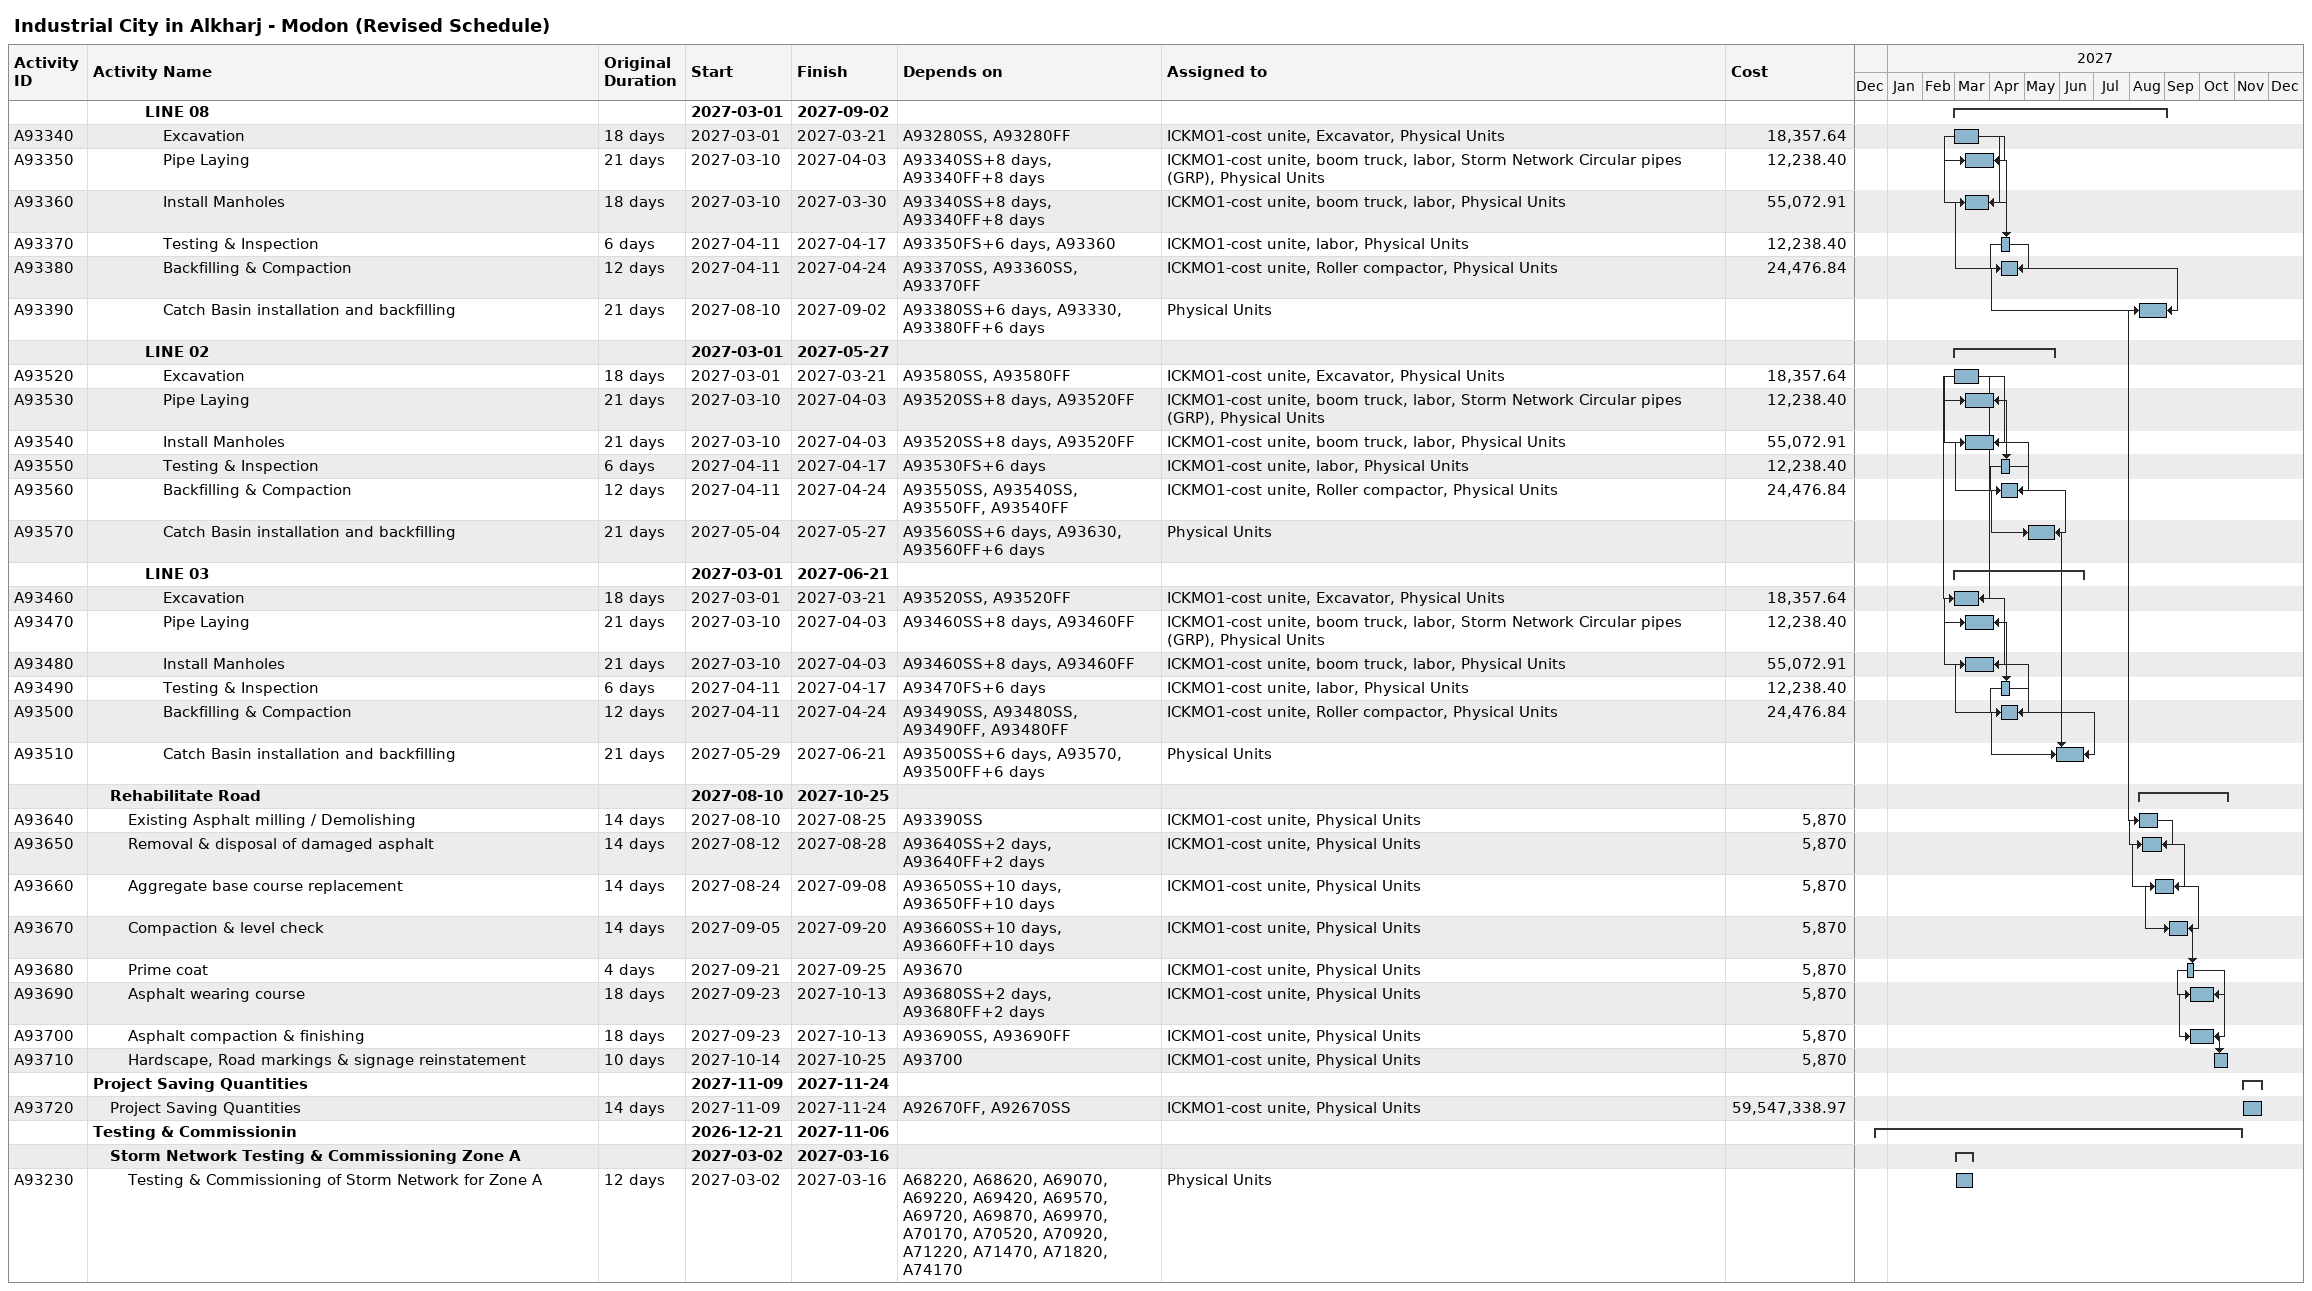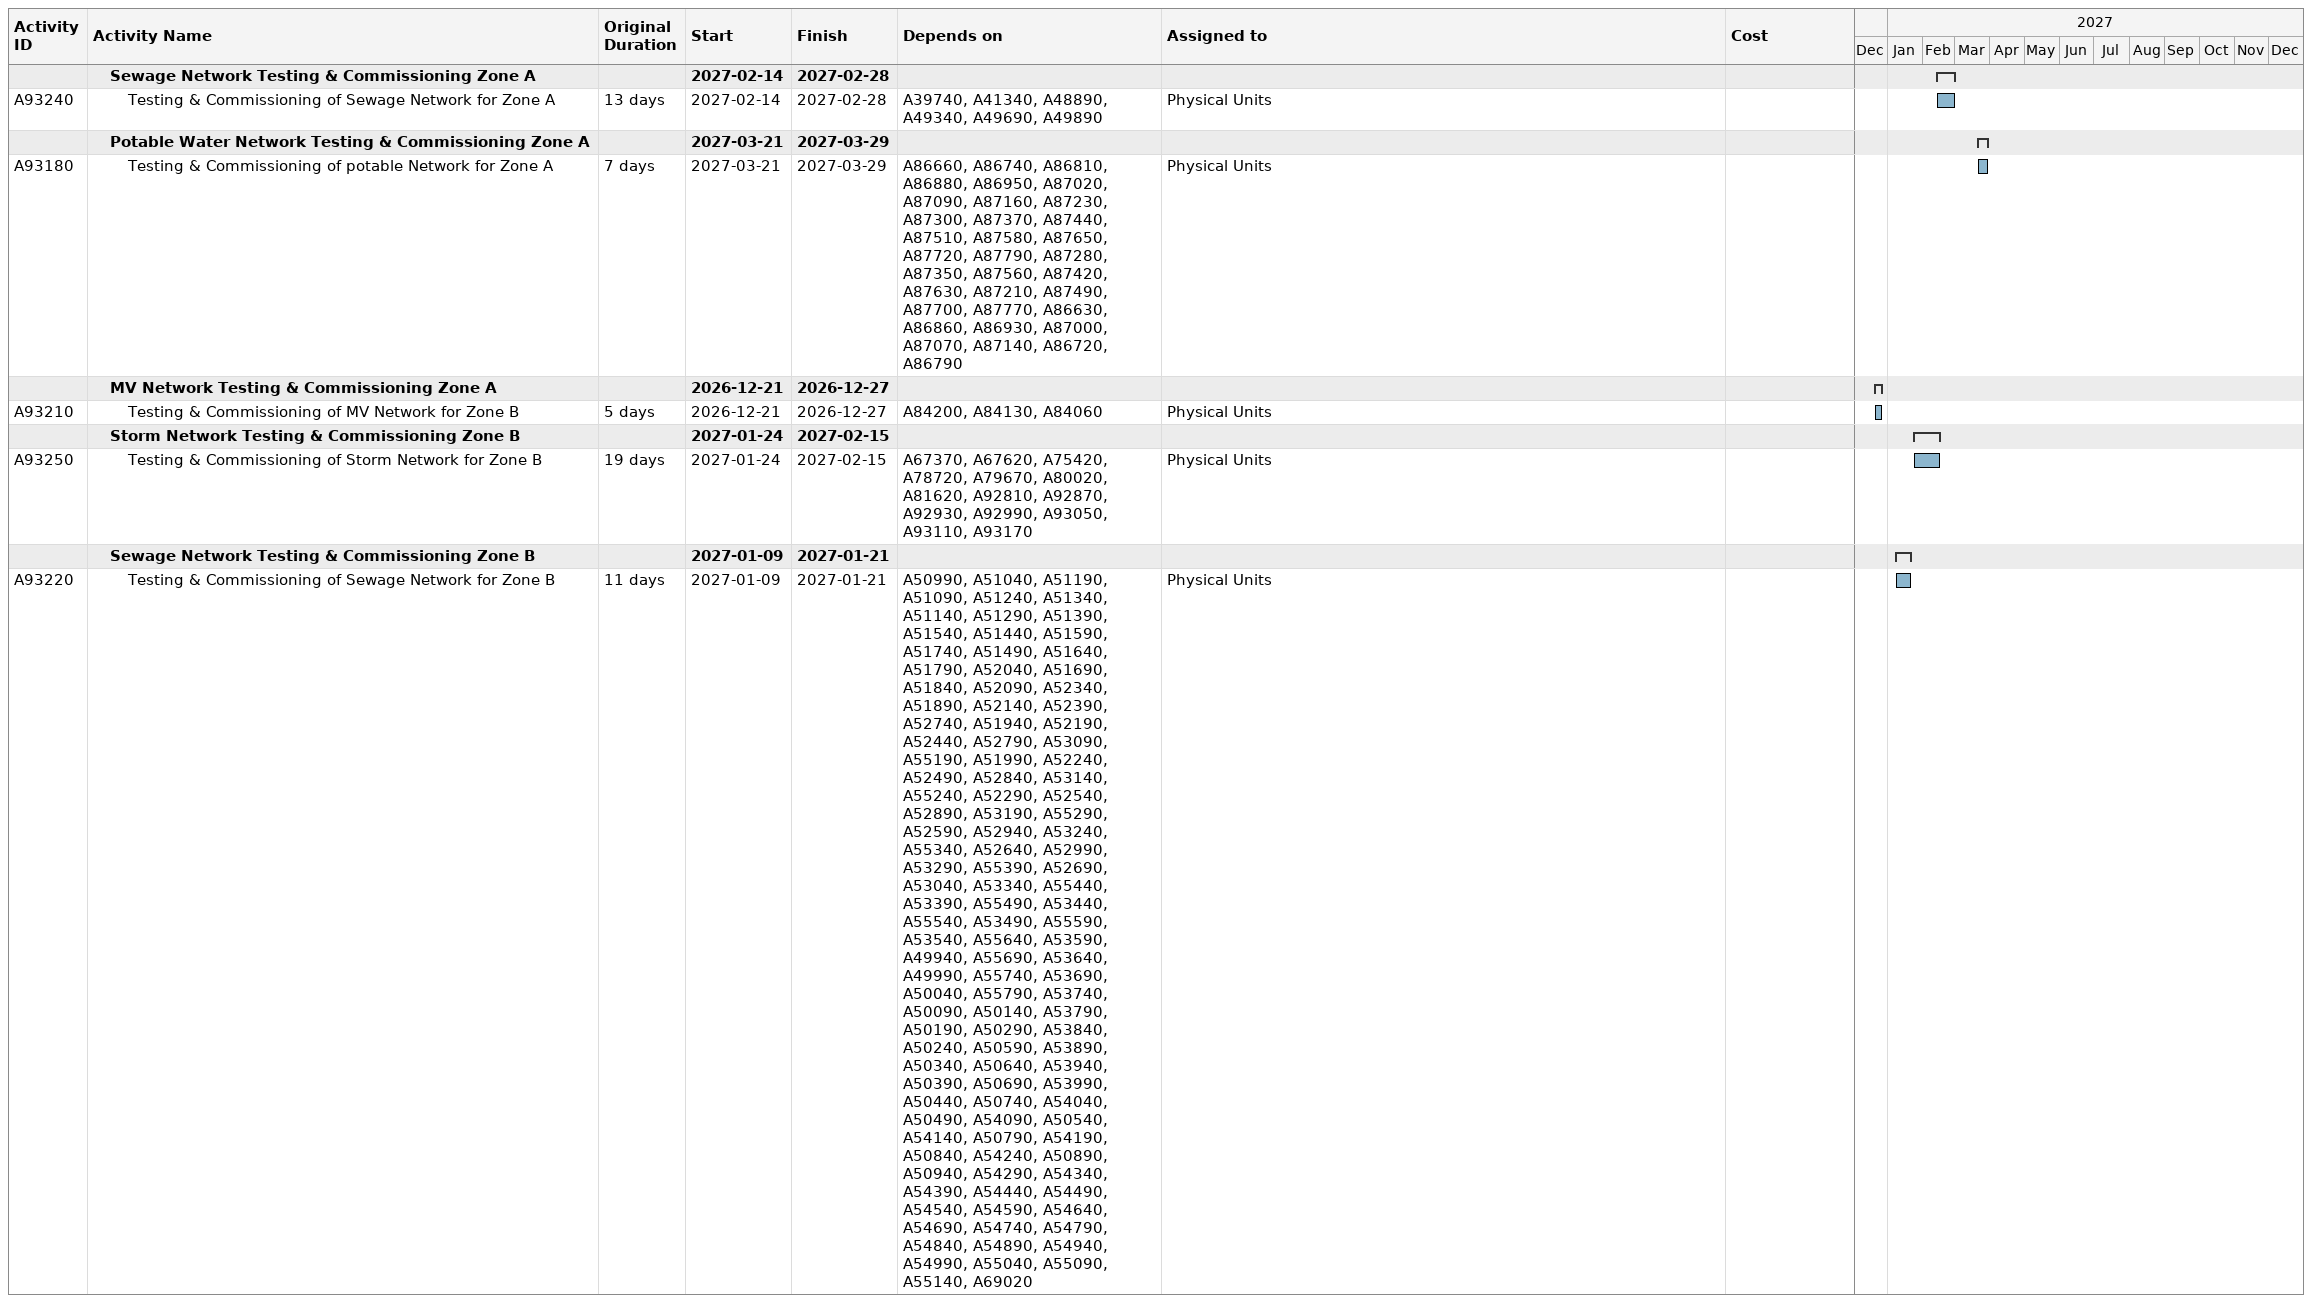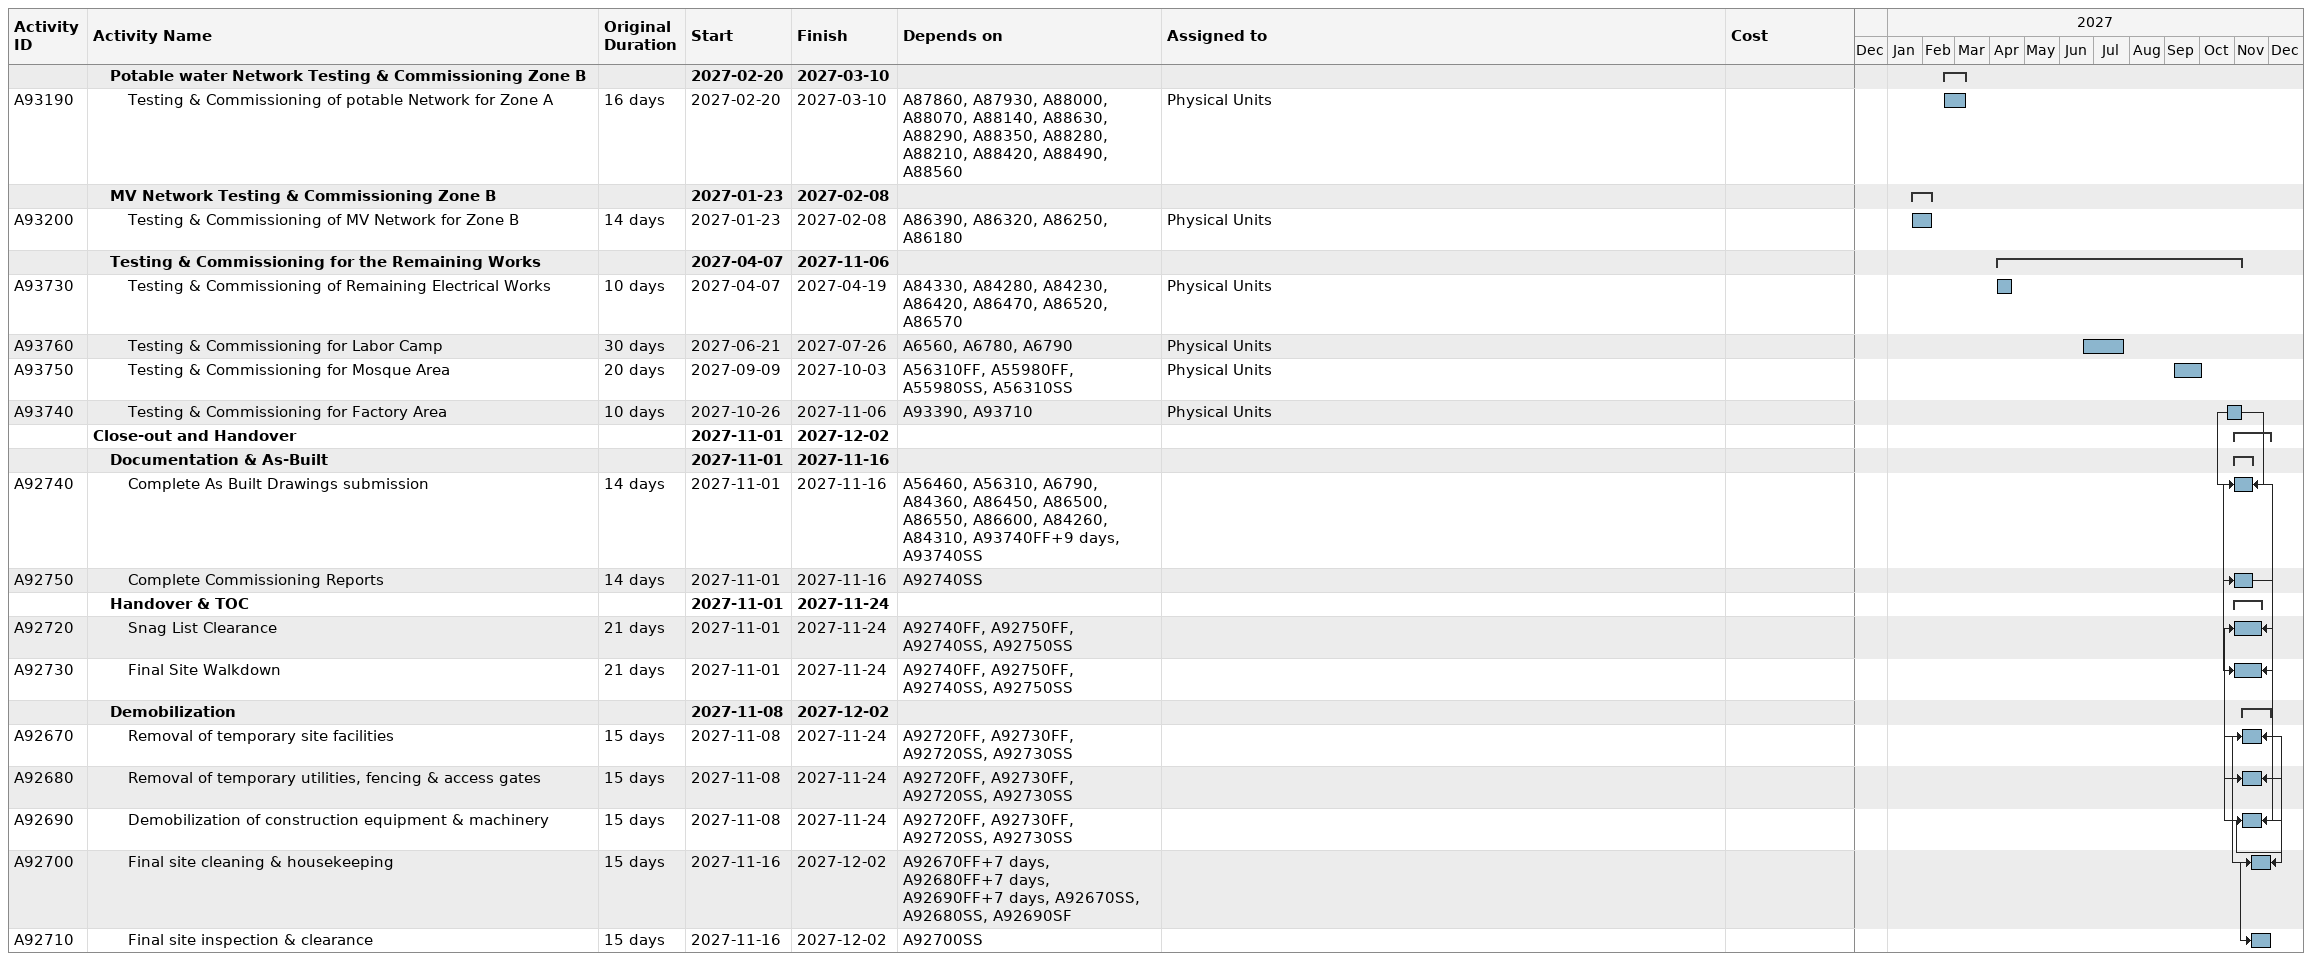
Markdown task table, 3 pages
Industrial City in Alkharj - Modon (Revised Schedule)

| ID | Level | Task | Original duration | Start | Finish | Predecessors | Resources | Cost |
|---|---|---|---|---|---|---|---|---|
|  | 4 | **LINE 08** |  | 2027-03-01 | 2027-09-02 |  |  |  |
| A93340 | 5 | Excavation | 18d | 2027-03-01 | 2027-03-21 | A93280SS, A93280FF | ICKMO1-cost unite, Excavator, Physical Units | 18357.64 |
| A93350 | 5 | Pipe Laying | 21d | 2027-03-10 | 2027-04-03 | A93340SS+8d, A93340FF+8d | ICKMO1-cost unite, boom truck, labor, Storm Network Circular pipes (GRP), Physical Units | 12238.40 |
| A93360 | 5 | Install Manholes | 18d | 2027-03-10 | 2027-03-30 | A93340SS+8d, A93340FF+8d | ICKMO1-cost unite, boom truck, labor, Physical Units | 55072.91 |
| A93370 | 5 | Testing & Inspection | 6d | 2027-04-11 | 2027-04-17 | A93350FS+6d, A93360 | ICKMO1-cost unite, labor, Physical Units | 12238.40 |
| A93380 | 5 | Backfilling & Compaction | 12d | 2027-04-11 | 2027-04-24 | A93370SS, A93360SS, A93370FF | ICKMO1-cost unite, Roller compactor, Physical Units | 24476.84 |
| A93390 | 5 | Catch Basin installation and backfilling | 21d | 2027-08-10 | 2027-09-02 | A93380SS+6d, A93330, A93380FF+6d | Physical Units |  |
|  | 4 | **LINE 02** |  | 2027-03-01 | 2027-05-27 |  |  |  |
| A93520 | 5 | Excavation | 18d | 2027-03-01 | 2027-03-21 | A93580SS, A93580FF | ICKMO1-cost unite, Excavator, Physical Units | 18357.64 |
| A93530 | 5 | Pipe Laying | 21d | 2027-03-10 | 2027-04-03 | A93520SS+8d, A93520FF | ICKMO1-cost unite, boom truck, labor, Storm Network Circular pipes (GRP), Physical Units | 12238.40 |
| A93540 | 5 | Install Manholes | 21d | 2027-03-10 | 2027-04-03 | A93520SS+8d, A93520FF | ICKMO1-cost unite, boom truck, labor, Physical Units | 55072.91 |
| A93550 | 5 | Testing & Inspection | 6d | 2027-04-11 | 2027-04-17 | A93530FS+6d | ICKMO1-cost unite, labor, Physical Units | 12238.40 |
| A93560 | 5 | Backfilling & Compaction | 12d | 2027-04-11 | 2027-04-24 | A93550SS, A93540SS, A93550FF, A93540FF | ICKMO1-cost unite, Roller compactor, Physical Units | 24476.84 |
| A93570 | 5 | Catch Basin installation and backfilling | 21d | 2027-05-04 | 2027-05-27 | A93560SS+6d, A93630, A93560FF+6d | Physical Units |  |
|  | 4 | **LINE 03** |  | 2027-03-01 | 2027-06-21 |  |  |  |
| A93460 | 5 | Excavation | 18d | 2027-03-01 | 2027-03-21 | A93520SS, A93520FF | ICKMO1-cost unite, Excavator, Physical Units | 18357.64 |
| A93470 | 5 | Pipe Laying | 21d | 2027-03-10 | 2027-04-03 | A93460SS+8d, A93460FF | ICKMO1-cost unite, boom truck, labor, Storm Network Circular pipes (GRP), Physical Units | 12238.40 |
| A93480 | 5 | Install Manholes | 21d | 2027-03-10 | 2027-04-03 | A93460SS+8d, A93460FF | ICKMO1-cost unite, boom truck, labor, Physical Units | 55072.91 |
| A93490 | 5 | Testing & Inspection | 6d | 2027-04-11 | 2027-04-17 | A93470FS+6d | ICKMO1-cost unite, labor, Physical Units | 12238.40 |
| A93500 | 5 | Backfilling & Compaction | 12d | 2027-04-11 | 2027-04-24 | A93490SS, A93480SS, A93490FF, A93480FF | ICKMO1-cost unite, Roller compactor, Physical Units | 24476.84 |
| A93510 | 5 | Catch Basin installation and backfilling | 21d | 2027-05-29 | 2027-06-21 | A93500SS+6d, A93570, A93500FF+6d | Physical Units |  |
|  | 2 | **Rehabilitate Road** |  | 2027-08-10 | 2027-10-25 |  |  |  |
| A93640 | 3 | Existing Asphalt milling / Demolishing | 14d | 2027-08-10 | 2027-08-25 | A93390SS | ICKMO1-cost unite, Physical Units | 5870 |
| A93650 | 3 | Removal & disposal of damaged asphalt | 14d | 2027-08-12 | 2027-08-28 | A93640SS+2d, A93640FF+2d | ICKMO1-cost unite, Physical Units | 5870 |
| A93660 | 3 | Aggregate base course replacement | 14d | 2027-08-24 | 2027-09-08 | A93650SS+10d, A93650FF+10d | ICKMO1-cost unite, Physical Units | 5870 |
| A93670 | 3 | Compaction & level check | 14d | 2027-09-05 | 2027-09-20 | A93660SS+10d, A93660FF+10d | ICKMO1-cost unite, Physical Units | 5870 |
| A93680 | 3 | Prime coat | 4d | 2027-09-21 | 2027-09-25 | A93670 | ICKMO1-cost unite, Physical Units | 5870 |
| A93690 | 3 | Asphalt wearing course | 18d | 2027-09-23 | 2027-10-13 | A93680SS+2d, A93680FF+2d | ICKMO1-cost unite, Physical Units | 5870 |
| A93700 | 3 | Asphalt compaction & finishing | 18d | 2027-09-23 | 2027-10-13 | A93690SS, A93690FF | ICKMO1-cost unite, Physical Units | 5870 |
| A93710 | 3 | Hardscape, Road markings & signage reinstatement | 10d | 2027-10-14 | 2027-10-25 | A93700 | ICKMO1-cost unite, Physical Units | 5870 |
|  | 1 | **Project Saving Quantities** |  | 2027-11-09 | 2027-11-24 |  |  |  |
| A93720 | 2 | Project Saving Quantities | 14d | 2027-11-09 | 2027-11-24 | A92670FF, A92670SS | ICKMO1-cost unite, Physical Units | 59547338.97 |
|  | 1 | **Testing & Commissionin** |  | 2026-12-21 | 2027-11-06 |  |  |  |
|  | 2 | **Storm Network Testing & Commissioning Zone A** |  | 2027-03-02 | 2027-03-16 |  |  |  |
| A93230 | 3 | Testing & Commissioning of Storm Network for Zone A | 12d | 2027-03-02 | 2027-03-16 | A68220, A68620, A69070, A69220, A69420, A69570, A69720, A69870, A69970, A70170, A70520, A70920, A71220, A71470, A71820, A74170 | Physical Units |  |
|  | 2 | **Sewage Network Testing & Commissioning Zone A** |  | 2027-02-14 | 2027-02-28 |  |  |  |
| A93240 | 3 | Testing & Commissioning of Sewage Network for Zone A | 13d | 2027-02-14 | 2027-02-28 | A39740, A41340, A48890, A49340, A49690, A49890 | Physical Units |  |
|  | 2 | **Potable Water Network Testing & Commissioning Zone A** |  | 2027-03-21 | 2027-03-29 |  |  |  |
| A93180 | 3 | Testing & Commissioning of potable Network for Zone A | 7d | 2027-03-21 | 2027-03-29 | A86660, A86740, A86810, A86880, A86950, A87020, A87090, A87160, A87230, A87300, A87370, A87440, A87510, A87580, A87650, A87720, A87790, A87280, A87350, A87560, A87420, A87630, A87210, A87490, A87700, A87770, A86630, A86860, A86930, A87000, A87070, A87140, A86720, A86790 | Physical Units |  |
|  | 2 | **MV Network Testing & Commissioning Zone A** |  | 2026-12-21 | 2026-12-27 |  |  |  |
| A93210 | 3 | Testing & Commissioning of MV Network for Zone B | 5d | 2026-12-21 | 2026-12-27 | A84200, A84130, A84060 | Physical Units |  |
|  | 2 | **Storm Network Testing & Commissioning Zone B** |  | 2027-01-24 | 2027-02-15 |  |  |  |
| A93250 | 3 | Testing & Commissioning of Storm Network for Zone B | 19d | 2027-01-24 | 2027-02-15 | A67370, A67620, A75420, A78720, A79670, A80020, A81620, A92810, A92870, A92930, A92990, A93050, A93110, A93170 | Physical Units |  |
|  | 2 | **Sewage Network Testing & Commissioning Zone B** |  | 2027-01-09 | 2027-01-21 |  |  |  |
| A93220 | 3 | Testing & Commissioning of Sewage Network for Zone B | 11d | 2027-01-09 | 2027-01-21 | A50990, A51040, A51190, A51090, A51240, A51340, A51140, A51290, A51390, A51540, A51440, A51590, A51740, A51490, A51640, A51790, A52040, A51690, A51840, A52090, A52340, A51890, A52140, A52390, A52740, A51940, A52190, A52440, A52790, A53090, A55190, A51990, A52240, A52490, A52840, A53140, A55240, A52290, A52540, A52890, A53190, A55290, A52590, A52940, A53240, A55340, A52640, A52990, A53290, A55390, A52690, A53040, A53340, A55440, A53390, A55490, A53440, A55540, A53490, A55590, A53540, A55640, A53590, A49940, A55690, A53640, A49990, A55740, A53690, A50040, A55790, A53740, A50090, A50140, A53790, A50190, A50290, A53840, A50240, A50590, A53890, A50340, A50640, A53940, A50390, A50690, A53990, A50440, A50740, A54040, A50490, A54090, A50540, A54140, A50790, A54190, A50840, A54240, A50890, A50940, A54290, A54340, A54390, A54440, A54490, A54540, A54590, A54640, A54690, A54740, A54790, A54840, A54890, A54940, A54990, A55040, A55090, A55140, A69020 | Physical Units |  |
|  | 2 | **Potable water Network Testing & Commissioning Zone B** |  | 2027-02-20 | 2027-03-10 |  |  |  |
| A93190 | 3 | Testing & Commissioning of potable Network for Zone A | 16d | 2027-02-20 | 2027-03-10 | A87860, A87930, A88000, A88070, A88140, A88630, A88290, A88350, A88280, A88210, A88420, A88490, A88560 | Physical Units |  |
|  | 2 | **MV Network Testing & Commissioning Zone B** |  | 2027-01-23 | 2027-02-08 |  |  |  |
| A93200 | 3 | Testing & Commissioning of MV Network for Zone B | 14d | 2027-01-23 | 2027-02-08 | A86390, A86320, A86250, A86180 | Physical Units |  |
|  | 2 | **Testing & Commissioning for the Remaining Works** |  | 2027-04-07 | 2027-11-06 |  |  |  |
| A93730 | 3 | Testing & Commissioning of Remaining Electrical Works | 10d | 2027-04-07 | 2027-04-19 | A84330, A84280, A84230, A86420, A86470, A86520, A86570 | Physical Units |  |
| A93760 | 3 | Testing & Commissioning for Labor Camp | 30d | 2027-06-21 | 2027-07-26 | A6560, A6780, A6790 | Physical Units |  |
| A93750 | 3 | Testing & Commissioning for Mosque Area | 20d | 2027-09-09 | 2027-10-03 | A56310FF, A55980FF, A55980SS, A56310SS | Physical Units |  |
| A93740 | 3 | Testing & Commissioning for Factory Area | 10d | 2027-10-26 | 2027-11-06 | A93390, A93710 | Physical Units |  |
|  | 1 | **Close-out and Handover** |  | 2027-11-01 | 2027-12-02 |  |  |  |
|  | 2 | **Documentation & As-Built** |  | 2027-11-01 | 2027-11-16 |  |  |  |
| A92740 | 3 | Complete As Built Drawings submission | 14d | 2027-11-01 | 2027-11-16 | A56460, A56310, A6790, A84360, A86450, A86500, A86550, A86600, A84260, A84310, A93740FF+9d, A93740SS |  |  |
| A92750 | 3 | Complete Commissioning Reports | 14d | 2027-11-01 | 2027-11-16 | A92740SS |  |  |
|  | 2 | **Handover & TOC** |  | 2027-11-01 | 2027-11-24 |  |  |  |
| A92720 | 3 | Snag List Clearance | 21d | 2027-11-01 | 2027-11-24 | A92740FF, A92750FF, A92740SS, A92750SS |  |  |
| A92730 | 3 | Final Site Walkdown | 21d | 2027-11-01 | 2027-11-24 | A92740FF, A92750FF, A92740SS, A92750SS |  |  |
|  | 2 | **Demobilization** |  | 2027-11-08 | 2027-12-02 |  |  |  |
| A92670 | 3 | Removal of temporary site facilities | 15d | 2027-11-08 | 2027-11-24 | A92720FF, A92730FF, A92720SS, A92730SS |  |  |
| A92680 | 3 | Removal of temporary utilities, fencing & access gates | 15d | 2027-11-08 | 2027-11-24 | A92720FF, A92730FF, A92720SS, A92730SS |  |  |
| A92690 | 3 | Demobilization of construction equipment & machinery | 15d | 2027-11-08 | 2027-11-24 | A92720FF, A92730FF, A92720SS, A92730SS |  |  |
| A92700 | 3 | Final site cleaning & housekeeping | 15d | 2027-11-16 | 2027-12-02 | A92670FF+7d, A92680FF+7d, A92690FF+7d, A92670SS, A92680SS, A92690SF |  |  |
| A92710 | 3 | Final site inspection & clearance | 15d | 2027-11-16 | 2027-12-02 | A92700SS |  |  |
